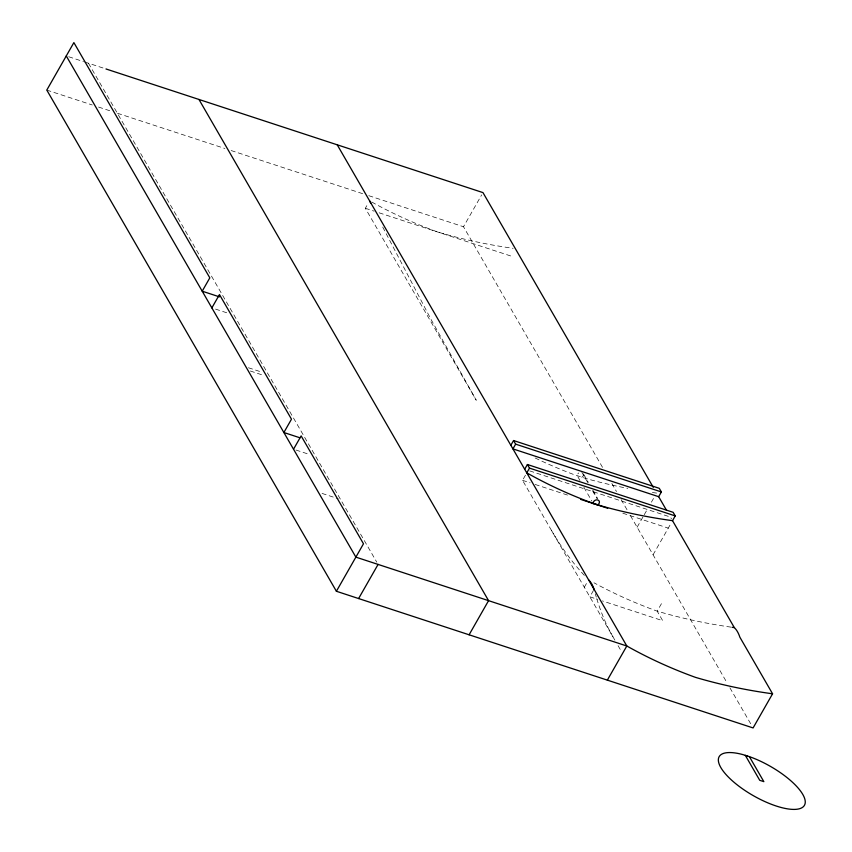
<?xml version="1.0" encoding="UTF-8"?>
<svg xmlns="http://www.w3.org/2000/svg" width="852" height="852" viewBox="0 0 852 852"><rect width="100%" height="100%" fill="white"/><g stroke="black" fill="none" stroke-linecap="round" stroke-linejoin="round"><path stroke-width="0.64" stroke-dasharray="4.26 3.19" d="M382.74 227.101L430.761 318.936L476.257 400.238L365.338 208.271L368.373 202.946M602.524 467.354L463.488 226.749L481.668 194.884M614.878 640.15L522.532 480.315L525.567 474.99M584.323 587.252L587.358 581.927M593.482 590.415L589.84 596.805L597.38 599.286M637.115 527.228L643.611 515.843M644.261 514.704L647.499 509.017M651.397 502.19L655.294 495.363M653.058 554.801L671.312 522.798M661.44 603.695L657.19 611.15L662.718 620.714L602.407 600.926M581.746 477.29L581.969 477.173A3.27 2.641 -30 0 0 583.375 473.808M68.735 56.754L83.549 61.61M84.785 62.015L106.063 68.991M46.796 90.078L92.261 104.988M98.566 107.064L111.197 111.207M117.512 113.273L224.843 148.472M231.158 150.548L363.74 194.032M368.788 195.683L463.488 226.749M365.338 208.271L374.124 211.158M379.151 212.808L511.083 256.079M215.556 309.106L227.899 313.153M248.443 367.755L262.022 372.207M250.339 371.014L263.907 375.466M529.72 470.9L670.439 517.058L671.482 518.857M522.532 480.315L530.104 482.807M535.152 484.458L569.242 495.64M622.823 513.213L668.277 528.123M295.995 450.037L309.564 454.489M322.067 493.414L338.106 498.676M611.842 483.478L616.497 491.54M621.151 499.591L627.807 511.104M630.469 515.716L727.257 683.219M729.908 687.809L751.773 725.638M583.716 474.351L588.359 482.392M593.013 490.432L597.657 498.484M581.884 472.391L587.859 482.733M592.513 490.784L597.156 498.825M579.935 480.421L577.241 475.618A3.27 2.641 -30 0 1 578.764 472.945M583.918 487.323L591.884 501.114M618.083 645.688L621.289 651.237M88.48 63.229L376.765 562.139M612.961 636.827A340.598 162.711 -71.8 0 1 596.602 598.2M596.272 597.114A340.598 162.711 -71.8 0 1 595.314 593.823M731.005 627.136A580.02 468.536 -30 0 1 688.714 619.361L682.335 617.87A580.02 468.536 -30 0 1 657.19 611.15A580.02 468.536 -30 0 1 594.004 582.8M584.334 575.377A684.955 327.221 -71.8 0 1 551.414 530.317M371.749 202.03A580.02 468.536 -30 0 0 438.205 232.181A580.02 468.536 -30 0 0 513.128 248.315M535.152 457.982A580.02 468.536 -30 0 0 573.471 474.426L585.686 478.43A580.02 468.536 -30 0 0 627.743 488.356M656.594 493.084A580.02 468.536 -30 0 1 649.98 492.137"/><path stroke-width="1.28" d="M211.86 307.892L219.465 294.547L291.48 419.184L283.876 432.518L299.915 437.779M293.525 449.228L301.139 435.883L363.484 543.789L336.402 591.267L753.093 727.938L772.572 693.794L739.845 637.158A53.133 25.379 -71.8 0 0 734.317 627.594L672.526 520.668A580.02 468.536 -30 0 1 626.923 512.425L620.544 510.944A580.02 468.536 -30 0 1 601.629 506.013L589.414 502.009A580.02 468.536 -30 0 1 526.781 472.86L529.486 468.121L527.399 464.51L524.694 469.26M358.607 598.551L378.086 564.418M510.849 445.287L513.554 440.537L659.299 488.334L661.376 491.945L658.671 496.695L666.52 510.273M513.554 440.537L515.63 444.148L512.925 448.887L658.671 496.695M469.101 634.793L488.569 600.649L198.963 99.46M672.526 520.668L675.231 515.918L673.155 512.318L527.399 464.51M607.348 680.13L626.816 645.997L337.222 144.808M597.156 505.161L597.912 504.757A3.27 2.641 -30 0 0 597.827 499.975A3.27 2.641 -30 0 0 593.173 503.202L593.29 503.894M106.063 68.991L482.967 192.605L653.271 487.344M219.475 296.858L202.201 291.192L209.816 277.848L73.879 42.6L46.796 90.078L336.402 591.267M515.63 444.148L661.376 491.945M529.486 468.121L675.231 515.918M580.606 499.368L607.678 508.25M749.409 756.672L763.839 781.646L759.739 780.304L745.308 755.33M66.275 55.944L355.88 557.133L626.816 645.997A580.02 468.536 -30 0 0 695.445 677.351A580.02 468.536 -30 0 0 720.59 684.071L726.969 685.562A580.02 468.536 -30 0 0 772.572 693.794M369.587 200.816L370.726 203.106M588.572 579.797A53.133 25.379 -71.8 0 1 594.089 589.35M734.317 627.594A580.02 468.536 -30 0 1 732.113 627.296M747.311 755.916L742.081 754.382A49.096 16.955 29.7 0 0 735.01 783.105A49.096 16.955 29.7 0 0 804.139 805.779A49.096 16.955 29.7 0 0 752.785 757.886L747.311 755.916"/></g></svg>
